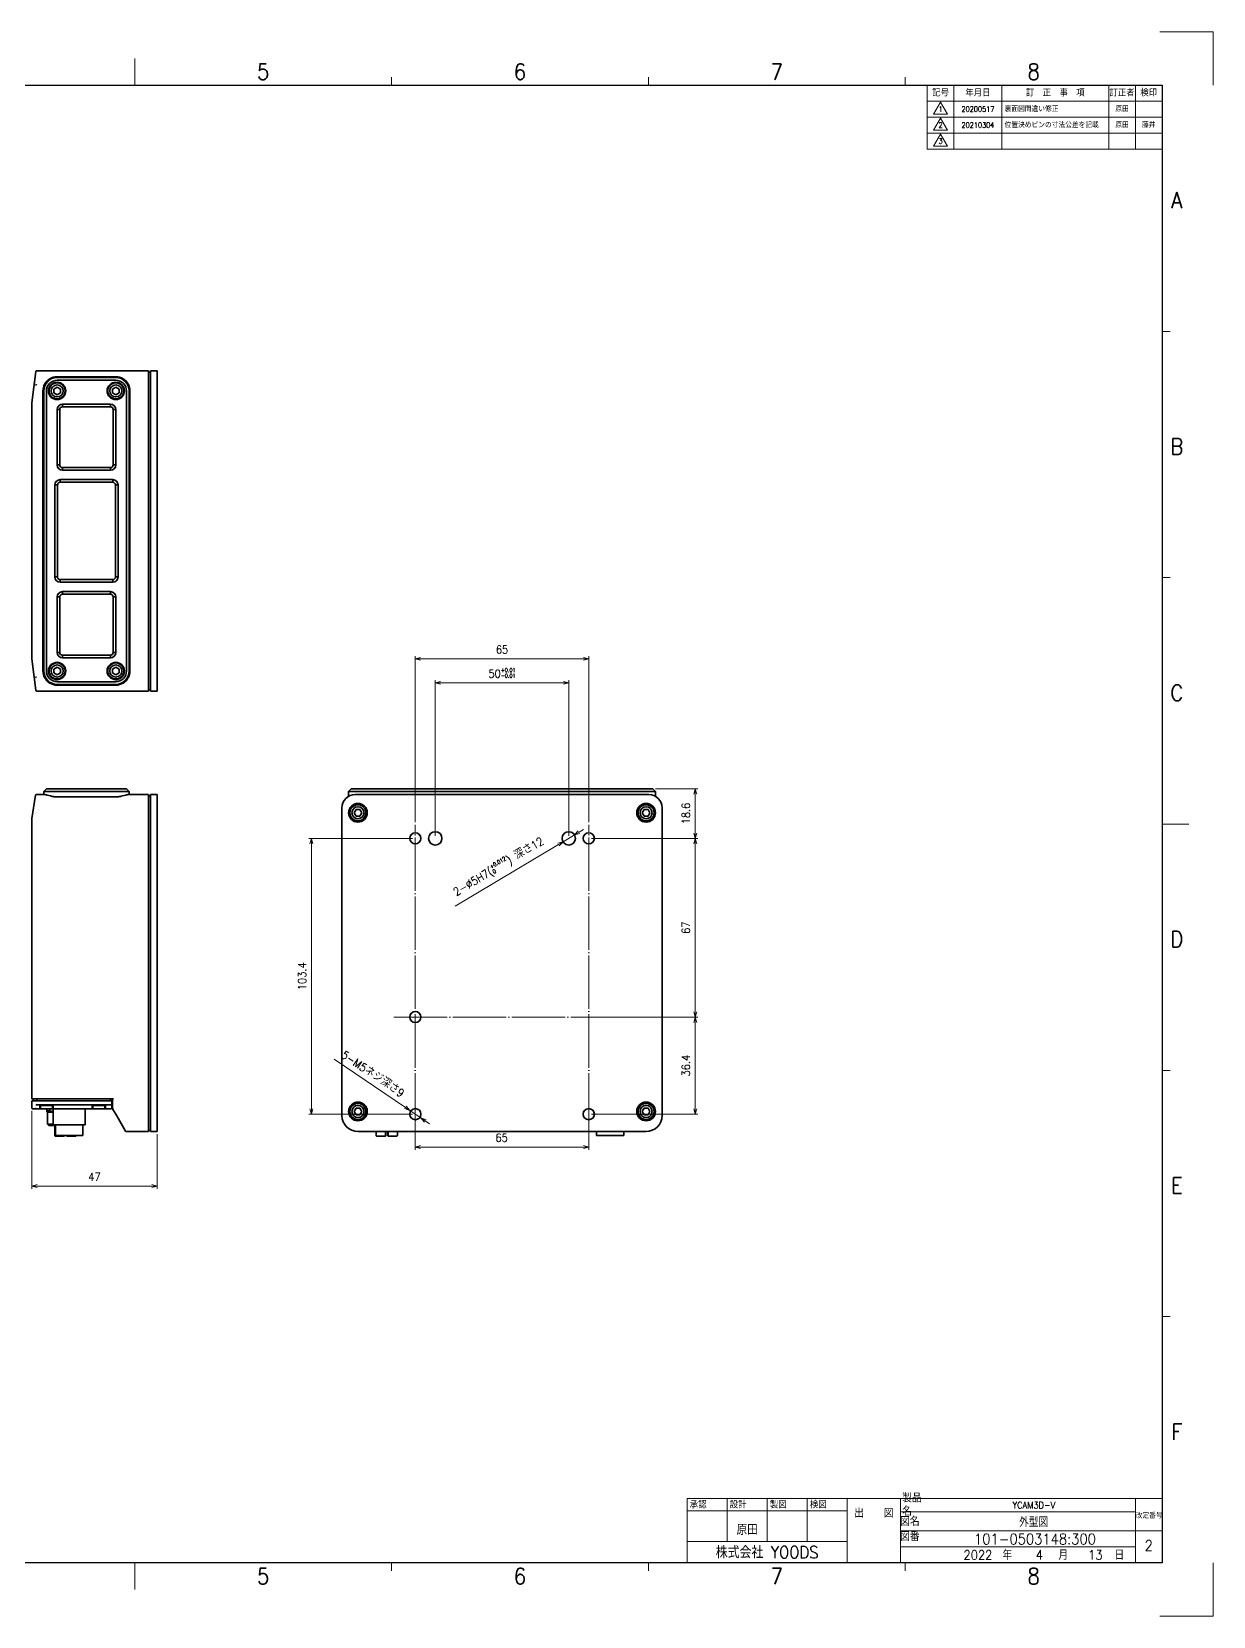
# Model space of a CAD drawing. Extents: x -1322 to 4351, y -2014 to 1793.
# Drawn here: x 833 to 1276, y -824 to -230 of the extents above; entities that cross this region are included whole.
import ezdxf
from ezdxf.enums import TextEntityAlignment as Align

# ---------------------------------------------------------------- set-up
doc = ezdxf.new("R2010")
doc.units = 0
doc.header["$MEASUREMENT"] = 0
doc.linetypes.add('BORDER', pattern=[22, 20, -1, 0, -1])
doc.linetypes.add('CENTER', pattern=[50.8, 31.75, -6.35, 6.35, -6.35])
doc.layers.get('0').update_dxf_attribs({"linetype": 'CONTINUOUS'})
doc.layers.get('Defpoints').update_dxf_attribs({"linetype": 'CONTINUOUS'})
for name, color, linetype, lineweight in [('01 Basic thick', 7, 'CONTINUOUS', 35), ('05 Center', 3, 'CENTER', 15), ('07 Dimension', 4, 'CONTINUOUS', 15), ('AM_BOR', 7, 'CONTINUOUS', 15)]:
    doc.layers.add(name, color=color, linetype=linetype, lineweight=lineweight)
doc.layers.add('トンボ', color=3, linetype='CONTINUOUS', lineweight=15, plot=False)
doc.styles.add('TOKURA STANDARD', font='simplex.shx', dxfattribs={"width": 0.9, "bigfont": 'extfont.shx'})
doc.dimstyles.new('TOKURA_JIS', dxfattribs={"dimtxt": 3, "dimasz": 2, "dimexe": 1, "dimexo": 1, "dimgap": 2, "dimtad": 1, "dimdsep": 46, "dimtxsty": 'TOKURA STANDARD', "dimblk": 'OPEN30', "dimblk1": 'OPEN30', "dimblk2": 'OPEN30', "dimcen": 0, "dimclrd": 3, "dimclre": 3, "dimclrt": 3, "dimazin": 2, "dimtp": 0.1, "dimtm": 0.1, "dimtfac": 0.71, "dimtmove": 0, "dimatfit": 3, "dimldrblk": 'OPEN30', "dimfxl": 1, "dimlwd": 15, "dimlwe": 15, "dimarcsym": 0})

# ---------------------------------------------------------------- blocks, each defined once
blk = doc.blocks.new('TOKURA_JIS_A3_2008')
at = {"layer": 'AM_BOR'}
for p, q in [((217.9, 287), (217.9, 292)), ((266.02, 287), (266.02, 288.5)), ((314.15, 287), (314.15, 288.5)), ((362.27, 287), (362.27, 288.5)), ((410.4, 240.83), (411.9, 240.83)), ((410.4, 194.67), (411.9, 194.67)), ((410.4, 148.5), (415.4, 148.5)), ((410.4, 148.5), (415.4, 148.5)), ((410.4, 102.33), (411.9, 102.33)), ((410.4, 56.17), (411.9, 56.17)), ((217.9, 10), (217.9, 5)), ((266.02, 10), (266.02, 8.5)), ((314.15, 10), (314.15, 8.5)), ((362.27, 10), (362.27, 8.5))]:
    blk.add_line(p, q, dxfattribs=at)
at = {"layer": 'AM_BOR', "lineweight": 30}
for p, q in [((25.4, 287), (410.4, 287)), ((410.4, 287), (410.4, 10)), ((410.4, 10), (25.4, 10))]:
    blk.add_line(p, q, dxfattribs=at)
at = {"layer": 'トンボ'}
for p, q in [((410, 297), (420, 297)), ((420, 297), (420, 287)), ((420, 10), (420, 0)), ((420, 0), (410, 0))]:
    blk.add_line(p, q, dxfattribs=at)
at = {"layer": 'AM_BOR', "style": 'TOKURA STANDARD', "width": 0.9}
for s, p in [('5', (241.96, 288)), ('6', (290.09, 288)), ('7', (338.21, 288)), ('8', (386.34, 288)), ('A', (413.17, 263.92)), ('B', (413.17, 217.75)), ('C', (413.17, 171.58)), ('D', (413.17, 125.42)), ('E', (413.17, 79.25)), ('F', (413.17, 33.08)), ('5', (241.96, 6.02)), ('6', (290.09, 6.02)), ('7', (338.21, 6.02)), ('8', (386.34, 6.02))]:
    blk.add_text(s, height=3, dxfattribs=at).set_placement(p, align=Align.CENTER)
blk = doc.blocks.new('tokura08-revi0')
at = {"layer": 'AM_BOR'}
for p, q in [((-88, 6), (0, 6)), ((-88, 6), (-88, 0)), ((-78, 0), (-78, 6)), ((-60, 0), (-60, 6)), ((-20, 6), (-20, 0)), ((-10, 0), (-10, 6)), ((0, 6), (0, 0)), ((0, 0), (-88, 0)), ((-88, 0), (0, 0))]:
    blk.add_line(p, q, dxfattribs=at)
at = {"layer": 'AM_BOR', "char_height": 2.5, "attachment_point": 5, "style": 'TOKURA STANDARD'}
for s, insert, width in [('記号', (-83, 3), 10), ('年月日', (-69, 3), 15), ('訂\u3000正\u3000事\u3000項', (-40, 3), 40), ('訂正者', (-15, 3), 10), ('検印', (-5, 3), 10)]:
    blk.add_mtext(s, dxfattribs=dict(at, insert=insert, width=width))
blk = doc.blocks.new('tokura08-revi1')
at = {"layer": 'AM_BOR'}
for p, q in [((-88, 6), (-88, 0)), ((-78, 6), (-78, 0)), ((-60, 6), (-60, 0)), ((-20, 6), (-20, 0)), ((-10, 6), (-10, 0)), ((0, 0), (0, 6)), ((-88, 0), (0, 0)), ((-85.63, 1.1), (-83.03, 5.6)), ((-85.63, 1.1), (-80.43, 1.1)), ((-80.43, 1.1), (-83.03, 5.6))]:
    blk.add_line(p, q, dxfattribs=at)
at = {"layer": 'AM_BOR', "style": 'TOKURA STANDARD', "width": 0.9}
for tag, p in [('GEN-REV-NR{4}', (-83, 3)), ('GEN-REV-DAT{8}', (-69, 3)), ('GEN-REV-NAME{4}', (-15, 3)), ('GEN-REV-BLK{4}', (-5, 3))]:
    blk.add_attdef(tag, text='', height=2, dxfattribs=at).set_placement(p, align=Align.MIDDLE_CENTER)
blk.add_attdef('GEN-REV-TEXT1{19}', text='', height=2, dxfattribs=at).set_placement((-59, 3), align=Align.MIDDLE_LEFT)
blk = doc.blocks.new('*U386')
at = {"layer": 'AM_BOR'}
for p, q in [((-118, 24.14), (-178, 24.14)), ((-178, 24.14), (-178, 0)), ((-163, 24.14), (-163, 8)), ((-148, 24.14), (-148, 8)), ((-133, 24.14), (-133, 8)), ((-118, 24.14), (-118, 0)), ((-118, 24.14), (-98, 24.14)), ((-98, 24.14), (0, 24.14)), ((-98, 24.14), (-98, 0)), ((-10, 24.14), (-10, 0)), ((0, 0), (0, 24.14)), ((-118, 19.49), (-178, 19.49)), ((-10, 19.21), (-98, 19.21)), ((0, 12.07), (-98, 12.07)), ((-178, 8), (-118, 8)), ((-98, 6), (-10, 6)), ((-178, 0), (0, 0))]:
    blk.add_line(p, q, dxfattribs=at)
at = {"layer": 'AM_BOR', "style": 'TOKURA STANDARD'}
for s, insert, char_height, width, attachment_point in [('承認', (-177, 23.01), 2.5, 14, 1), ('設計', (-162, 23.01), 2.5, 14, 1), ('製図', (-147, 23.01), 2.5, 14, 1), ('検図', (-132, 23.01), 2.5, 14, 1), ('出    図', (-108, 18.5), 3, 18.75, 5), ('製品名', (-97.38, 21.72), 3, 9.482, 4), ('改定番号', (-4.84, 17.7), 2, 10.0022, 5), ('図名', (-94.5, 15.4), 3, 7, 5), ('株式会社 YOODS', (-148, 4), 4.5, 60, 5), ('図番', (-94.53, 9.76), 3, 7, 5), ('{\\C7;年}', (-58, 2.92), 3.5, 6, 5), ('{\\C7;月}', (-37, 2.92), 3.5, 6, 5), ('{\\C7;日}', (-16, 2.92), 3.5, 6, 5)]:
    blk.add_mtext(s, dxfattribs=dict(at, insert=insert, char_height=char_height, width=width, attachment_point=attachment_point))
at = {"layer": 'AM_BOR', "style": 'TOKURA STANDARD', "width": 0.9}
for tag, height, p in [('SEIHINMEI{20.1}', 2.5, (-48.01, 21.67)), ('SYOUNIN{3.5}', 4, (-170.5, 12.5)), ('SEKKEI{3.5}', 4, (-155.5, 12.5)), ('SEIZU{3.5}', 4, (-140.5, 12.5)), ('KENZU{3.5}', 4, (-125.5, 12.5)), ('ZUMEI{20.1}', 3.5, (-48.12, 15.25)), ('ZUBAN{11.6}', 4, (-47.62, 8.97)), ('REV{2}', 4, (-5, 6.5)), ('NEN{4.57}', 3.5, (-69, 3)), ('TUKI{2.28}', 3.5, (-46, 3)), ('NITI{2.28}', 3.5, (-25, 3))]:
    blk.add_attdef(tag, text='', height=height, dxfattribs=at).set_placement(p, align=Align.MIDDLE_CENTER)
blk = doc.blocks.new('_Open30')
at = {"color": 0, "linetype": 'ByBlock', "lineweight": -2}
for p, q in [((-1, 0.27), (0, 0)), ((0, 0), (-1, -0.27)), ((0, 0), (-1, 0))]:
    blk.add_line(p, q, dxfattribs=at)
blk = doc.blocks.new('*D670')
at = {"layer": '07 Dimension', "linetype": 'Continuous', "lineweight": 15, "transparency": 16777216}
for p, q in [((977.18, -637.12), (977.18, -649.47)), ((1042.17, -637.12), (1042.17, -649.47)), ((979.18, -648.47), (1040.17, -648.47))]:
    blk.add_line(p, q, dxfattribs=at)
at = {"layer": 'Defpoints', "color": 0, "linetype": 'Continuous', "transparency": 16777216}
for p in [(977.18, -636.12), (1042.17, -636.12), (1042.17, -648.47)]:
    blk.add_point(p, dxfattribs=at)
at = {"layer": '07 Dimension', "linetype": 'Continuous', "lineweight": 15, "transparency": 16777216, "xscale": 2, "yscale": 2, "zscale": 2, "rotation": 180}
blk.add_blockref('_Open30', (977.18, -648.47), dxfattribs=at)
at = {"layer": '07 Dimension', "linetype": 'Continuous', "lineweight": 15, "transparency": 16777216, "xscale": 2, "yscale": 2, "zscale": 2}
blk.add_blockref('_Open30', (1042.17, -648.47), dxfattribs=at)
at = {"layer": '07 Dimension', "linetype": 'Continuous', "transparency": 16777216, "insert": (1009.53, -644.97), "char_height": 3, "attachment_point": 5, "style": 'TOKURA STANDARD'}
blk.add_mtext('65', dxfattribs=at)
blk = doc.blocks.new('*D671')
at = {"layer": '07 Dimension', "linetype": 'Continuous', "lineweight": 15, "transparency": 16777216}
for p, q in [((1043.17, -532.74), (1083.08, -532.74)), ((1082.08, -597.73), (1082.08, -534.74)), ((1043.18, -599.73), (1083.08, -599.73))]:
    blk.add_line(p, q, dxfattribs=at)
at = {"layer": 'Defpoints', "color": 0, "linetype": 'Continuous', "transparency": 16777216}
for p in [(1042.17, -532.74), (1082.08, -532.74), (1042.18, -599.73)]:
    blk.add_point(p, dxfattribs=at)
at = {"layer": '07 Dimension', "linetype": 'Continuous', "lineweight": 15, "transparency": 16777216, "xscale": 2, "yscale": 2, "zscale": 2}
for p, rotation in [((1082.08, -532.74), 90), ((1082.08, -599.73), 270)]:
    blk.add_blockref('_Open30', p, dxfattribs=dict(at, rotation=rotation))
at = {"layer": '07 Dimension', "linetype": 'Continuous', "transparency": 16777216, "insert": (1078.58, -566.23), "char_height": 3, "attachment_point": 5, "rotation": 90, "style": 'TOKURA STANDARD'}
blk.add_mtext('67', dxfattribs=at)
blk = doc.blocks.new('*D672')
at = {"layer": '07 Dimension', "linetype": 'Continuous', "lineweight": 15, "transparency": 16777216}
for p, q in [((1082.08, -601.73), (1082.08, -634.13)), ((1043.2, -636.13), (1083.08, -636.13))]:
    blk.add_line(p, q, dxfattribs=at)
at = {"layer": 'Defpoints', "color": 0, "linetype": 'Continuous', "transparency": 16777216}
for p in [(1082.08, -599.73), (1042.2, -636.13), (1082.08, -636.13)]:
    blk.add_point(p, dxfattribs=at)
at = {"layer": '07 Dimension', "linetype": 'Continuous', "lineweight": 15, "transparency": 16777216, "xscale": 2, "yscale": 2, "zscale": 2}
for p, rotation in [((1082.08, -599.73), 90), ((1082.08, -636.13), 270)]:
    blk.add_blockref('_Open30', p, dxfattribs=dict(at, rotation=rotation))
at = {"layer": '07 Dimension', "linetype": 'Continuous', "transparency": 16777216, "insert": (1078.58, -617.93), "char_height": 3, "attachment_point": 5, "rotation": 90, "style": 'TOKURA STANDARD'}
blk.add_mtext('36.4', dxfattribs=at)
blk = doc.blocks.new('*D673')
at = {"layer": '07 Dimension', "linetype": 'Continuous', "lineweight": 15, "transparency": 16777216}
for p, q in [((1067.17, -514.14), (1083.08, -514.14)), ((1082.08, -516.14), (1082.08, -530.74))]:
    blk.add_line(p, q, dxfattribs=at)
at = {"layer": 'Defpoints', "color": 0, "linetype": 'Continuous', "transparency": 16777216}
for p in [(1066.17, -514.14), (1082.08, -532.74), (1082.08, -532.74)]:
    blk.add_point(p, dxfattribs=at)
at = {"layer": '07 Dimension', "linetype": 'Continuous', "lineweight": 15, "transparency": 16777216, "xscale": 2, "yscale": 2, "zscale": 2}
for p, rotation in [((1082.08, -514.14), 90), ((1082.08, -532.74), 270)]:
    blk.add_blockref('_Open30', p, dxfattribs=dict(at, rotation=rotation))
at = {"layer": '07 Dimension', "linetype": 'Continuous', "transparency": 16777216, "insert": (1078.58, -523.44), "char_height": 3, "attachment_point": 5, "rotation": 90, "style": 'TOKURA STANDARD'}
blk.add_mtext('18.6', dxfattribs=at)
blk = doc.blocks.new('*D674')
at = {"layer": '07 Dimension', "linetype": 'Continuous', "lineweight": 15, "transparency": 16777216}
for p, q in [((976.18, -532.74), (937.24, -532.74)), ((938.24, -634.12), (938.24, -534.74)), ((976.18, -636.12), (937.24, -636.12))]:
    blk.add_line(p, q, dxfattribs=at)
at = {"layer": 'Defpoints', "color": 0, "linetype": 'Continuous', "transparency": 16777216}
for p in [(938.24, -532.74), (977.18, -532.74), (977.18, -636.12)]:
    blk.add_point(p, dxfattribs=at)
at = {"layer": '07 Dimension', "linetype": 'Continuous', "lineweight": 15, "transparency": 16777216, "xscale": 2, "yscale": 2, "zscale": 2}
for p, rotation in [((938.24, -532.74), 90), ((938.24, -636.12), 270)]:
    blk.add_blockref('_Open30', p, dxfattribs=dict(at, rotation=rotation))
at = {"layer": '07 Dimension', "linetype": 'Continuous', "transparency": 16777216, "insert": (934.74, -584.43), "char_height": 3, "attachment_point": 5, "rotation": 90, "style": 'TOKURA STANDARD'}
blk.add_mtext('103.4', dxfattribs=at)
blk = doc.blocks.new('*D675')
at = {"layer": '07 Dimension', "linetype": 'Continuous', "lineweight": 15, "transparency": 16777216}
for p, q in [((977.18, -526.66), (977.18, -464.46)), ((979.18, -465.46), (1040.18, -465.46)), ((1042.18, -526.66), (1042.18, -464.46))]:
    blk.add_line(p, q, dxfattribs=at)
at = {"layer": 'Defpoints', "color": 0, "linetype": 'Continuous', "transparency": 16777216}
for p in [(1042.18, -465.46), (977.18, -527.66), (1042.18, -527.66)]:
    blk.add_point(p, dxfattribs=at)
at = {"layer": '07 Dimension', "linetype": 'Continuous', "lineweight": 15, "transparency": 16777216, "xscale": 2, "yscale": 2, "zscale": 2, "rotation": 180}
blk.add_blockref('_Open30', (977.18, -465.46), dxfattribs=at)
at = {"layer": '07 Dimension', "linetype": 'Continuous', "lineweight": 15, "transparency": 16777216, "xscale": 2, "yscale": 2, "zscale": 2}
blk.add_blockref('_Open30', (1042.18, -465.46), dxfattribs=at)
at = {"layer": '07 Dimension', "linetype": 'Continuous', "transparency": 16777216, "insert": (1009.68, -461.96), "char_height": 3, "attachment_point": 5, "style": 'TOKURA STANDARD'}
blk.add_mtext('65', dxfattribs=at)
blk = doc.blocks.new('*D676')
at = {"layer": '07 Dimension', "linetype": 'Continuous', "lineweight": 15, "transparency": 16777216}
for p, q in [((984.68, -531.74), (984.68, -473.46)), ((1034.68, -531.74), (1034.68, -473.46))]:
    blk.add_line(p, q, dxfattribs=at)
at = {"layer": '07 Dimension', "color": 0, "linetype": 'Continuous', "lineweight": 15, "transparency": 16777216}
blk.add_line((986.68, -474.46), (1032.68, -474.46), dxfattribs=at)
at = {"layer": 'Defpoints', "color": 0, "linetype": 'Continuous', "transparency": 16777216}
for p in [(1034.68, -474.46), (984.68, -532.74), (1034.68, -532.74)]:
    blk.add_point(p, dxfattribs=at)
at = {"layer": '07 Dimension', "color": 0, "linetype": 'Continuous', "lineweight": 15, "transparency": 16777216, "xscale": 2, "yscale": 2, "zscale": 2, "rotation": 180}
blk.add_blockref('_Open30', (984.68, -474.46), dxfattribs=at)
at = {"layer": '07 Dimension', "color": 0, "linetype": 'Continuous', "lineweight": 15, "transparency": 16777216, "xscale": 2, "yscale": 2, "zscale": 2}
blk.add_blockref('_Open30', (1034.68, -474.46), dxfattribs=at)
at = {"layer": '07 Dimension', "linetype": 'Continuous', "transparency": 16777216, "insert": (1009.68, -470.71), "char_height": 3, "attachment_point": 5, "style": 'TOKURA STANDARD'}
blk.add_mtext('50\\H0.5X;\\S+0.01^ -0.01', dxfattribs=at)
blk = doc.blocks.new('*D705')
at = {"layer": '07 Dimension', "linetype": 'Continuous', "lineweight": 15, "transparency": 16777216}
for p, q in [((1036.83, -531.45), (1032.54, -534.02)), ((1038.54, -530.43), (1040.26, -529.4)), ((992.13, -558.19), (1030.82, -535.05))]:
    blk.add_line(p, q, dxfattribs=at)
at = {"layer": 'Defpoints', "color": 0, "linetype": 'Continuous', "transparency": 16777216}
for p in [(1032.54, -534.02), (1036.83, -531.45)]:
    blk.add_point(p, dxfattribs=at)
at = {"layer": '07 Dimension', "linetype": 'Continuous', "lineweight": 15, "transparency": 16777216, "xscale": 2, "yscale": 2, "zscale": 2}
for p, rotation in [((1032.54, -534.02), 30.88335828986458), ((1036.83, -531.45), 210.8833582898646)]:
    blk.add_blockref('_Open30', p, dxfattribs=dict(at, rotation=rotation))
at = {"layer": '07 Dimension', "linetype": 'Continuous', "transparency": 16777216, "insert": (1008.41, -543.45), "char_height": 3, "attachment_point": 5, "rotation": 30.88336, "style": 'TOKURA STANDARD'}
blk.add_mtext('2-∅5H7(\\H0.5X;\\S+0.012^ 0;\\H2.0X;) 深さ12', dxfattribs=at)
blk = doc.blocks.new('*D706')
at = {"layer": '07 Dimension', "linetype": 'Continuous', "lineweight": 15, "transparency": 16777216}
for p, q in [((946.82, -615.49), (973.46, -633.59)), ((979.25, -637.52), (975.12, -634.71)), ((980.91, -638.65), (982.56, -639.77))]:
    blk.add_line(p, q, dxfattribs=at)
at = {"layer": 'Defpoints', "color": 0, "linetype": 'Continuous', "transparency": 16777216}
for p in [(975.12, -634.71), (979.25, -637.52)]:
    blk.add_point(p, dxfattribs=at)
at = {"layer": '07 Dimension', "linetype": 'Continuous', "lineweight": 15, "transparency": 16777216, "xscale": 2, "yscale": 2, "zscale": 2}
for p, rotation in [((975.12, -634.71), 325.8058449434268), ((979.25, -637.52), 145.8058449434268)]:
    blk.add_blockref('_Open30', p, dxfattribs=dict(at, rotation=rotation))
at = {"layer": '07 Dimension', "linetype": 'Continuous', "transparency": 16777216, "insert": (961.28, -621.08), "char_height": 3, "attachment_point": 5, "rotation": 325.80584, "style": 'TOKURA STANDARD'}
blk.add_mtext('5-M5ネジ深さ9', dxfattribs=at)
blk = doc.blocks.new('*D709')
at = {"layer": '07 Dimension', "linetype": 'Continuous', "lineweight": 15, "transparency": 16777216}
for p, q in [((833.45, -634.82), (833.45, -664.08)), ((880.44, -643.62), (880.44, -664.08)), ((835.45, -663.08), (878.44, -663.08))]:
    blk.add_line(p, q, dxfattribs=at)
at = {"layer": 'Defpoints', "color": 0, "linetype": 'Continuous', "transparency": 16777216}
for p in [(833.45, -633.82), (880.44, -642.62), (880.44, -663.08)]:
    blk.add_point(p, dxfattribs=at)
at = {"layer": '07 Dimension', "linetype": 'Continuous', "lineweight": 15, "transparency": 16777216, "xscale": 2, "yscale": 2, "zscale": 2, "rotation": 180}
blk.add_blockref('_Open30', (833.45, -663.08), dxfattribs=at)
at = {"layer": '07 Dimension', "linetype": 'Continuous', "lineweight": 15, "transparency": 16777216, "xscale": 2, "yscale": 2, "zscale": 2}
blk.add_blockref('_Open30', (880.44, -663.08), dxfattribs=at)
at = {"layer": '07 Dimension', "linetype": 'Continuous', "transparency": 16777216, "insert": (856.95, -659.58), "char_height": 3, "attachment_point": 5, "style": 'TOKURA STANDARD'}
blk.add_mtext('47', dxfattribs=at)

msp = doc.modelspace()

# ---------------------------------------------------------------- linework, layer by layer
at = {"layer": '01 Basic thick'}
for p, q in [((833.451, -369.522), (834.918, -357.788)), ((835.183, -357.526), (835.216, -357.524)), ((877.243, -357.524), (835.216, -357.524)), ((842.95, -359.724), (864.945, -359.724)), ((842.95, -360.024), (864.945, -360.024)), ((842.95, -361.023), (864.945, -361.023)), ((877.243, -362.523), (877.243, -357.524)), ((877.943, -357.924), (877.243, -357.924)), ((877.943, -362.523), (877.943, -357.524)), ((877.943, -357.524), (880.442, -357.524)), ((880.442, -362.523), (880.442, -357.524)), ((834.907, -362.875), (834.909, -362.862)), ((837.651, -470.003), (837.651, -365.024)), ((837.951, -470.003), (837.951, -365.023)), ((838.95, -470.003), (838.95, -365.023)), ((841.7, -364.301), (842.95, -363.58)), ((841.7, -365.744), (841.7, -364.301)), ((842.95, -366.466), (841.7, -365.744)), ((842.95, -363.58), (844.199, -364.301)), ((844.199, -365.744), (842.95, -366.466)), ((844.199, -364.301), (844.199, -365.744)), ((863.696, -364.301), (864.945, -363.58)), ((863.696, -365.744), (863.696, -364.301)), ((864.945, -366.466), (863.696, -365.744)), ((864.945, -363.58), (866.195, -364.301)), ((866.195, -365.744), (864.945, -366.466)), ((866.195, -364.301), (866.195, -365.744)), ((868.945, -365.023), (868.945, -470.003)), ((869.944, -365.023), (869.944, -470.003)), ((870.244, -365.02), (870.244, -470.003)), ((877.243, -362.523), (877.243, -472.502)), ((877.943, -472.502), (877.943, -362.523)), ((880.442, -472.502), (880.442, -362.523)), ((833.451, -369.522), (833.451, -374.521)), ((843.949, -371.971), (842.95, -371.971)), ((842.95, -371.971), (842.95, -392.767)), ((843.949, -371.971), (843.949, -392.767)), ((844.949, -369.972), (844.949, -370.972)), ((862.946, -369.972), (844.949, -369.972)), ((844.949, -370.972), (862.946, -370.972)), ((862.946, -369.972), (862.946, -370.972)), ((864.945, -371.971), (863.946, -371.971)), ((863.946, -371.971), (863.946, -392.767)), ((864.945, -392.767), (864.945, -371.971)), ((833.451, -374.521), (833.451, -460.504)), ((843.949, -392.767), (842.95, -392.767)), ((844.949, -394.767), (844.949, -393.767)), ((844.949, -393.767), (862.946, -393.767)), ((844.949, -394.767), (862.946, -394.767)), ((862.946, -394.767), (862.946, -393.767)), ((863.946, -392.767), (864.945, -392.767)), ((842.1, -400.266), (843.1, -400.266)), ((842.1, -400.266), (842.1, -434.759)), ((843.1, -400.266), (843.1, -434.759)), ((844.099, -398.266), (844.099, -399.266)), ((863.796, -398.266), (844.099, -398.266)), ((844.099, -399.266), (863.796, -399.266)), ((863.796, -398.266), (863.796, -399.266)), ((865.795, -400.266), (864.795, -400.266)), ((864.795, -434.759), (864.795, -400.266)), ((865.795, -434.759), (865.795, -400.266)), ((842.1, -434.759), (843.1, -434.759)), ((863.796, -435.759), (844.099, -435.759)), ((844.099, -436.759), (844.099, -435.759)), ((844.099, -436.759), (863.796, -436.759)), ((863.796, -436.759), (863.796, -435.759)), ((865.795, -434.759), (864.795, -434.759)), ((843.949, -442.258), (842.95, -442.258)), ((842.95, -442.258), (842.95, -463.054)), ((843.949, -463.054), (843.949, -442.258)), ((844.949, -440.258), (844.949, -441.258)), ((862.946, -440.258), (844.949, -440.258)), ((844.949, -441.258), (862.946, -441.258)), ((862.946, -440.258), (862.946, -441.258)), ((863.946, -442.258), (864.945, -442.258)), ((863.946, -463.054), (863.946, -442.258)), ((864.945, -463.054), (864.945, -442.258)), ((833.451, -465.503), (833.451, -460.504)), ((843.949, -463.054), (842.95, -463.054)), ((864.945, -463.054), (863.946, -463.054)), ((834.918, -477.237), (833.451, -465.503)), ((842.95, -468.559), (841.7, -469.281)), ((844.199, -469.281), (842.95, -468.559)), ((844.949, -465.053), (844.949, -464.054)), ((844.949, -464.054), (862.946, -464.054)), ((844.949, -465.053), (862.946, -465.053)), ((862.946, -465.053), (862.946, -464.054)), ((864.945, -468.559), (863.696, -469.281)), ((866.195, -469.281), (864.945, -468.559)), ((834.907, -472.15), (834.909, -472.163)), ((841.7, -469.281), (841.7, -470.724)), ((841.7, -470.724), (842.95, -471.446)), ((842.95, -471.446), (844.199, -470.724)), ((842.95, -474.002), (864.945, -474.002)), ((842.95, -475.002), (864.945, -475.002)), ((844.199, -470.724), (844.199, -469.281)), ((863.696, -469.281), (863.696, -470.724)), ((863.696, -470.724), (864.945, -471.446)), ((864.945, -471.446), (866.195, -470.724)), ((866.195, -470.724), (866.195, -469.281)), ((877.243, -477.501), (877.243, -472.502)), ((877.943, -477.501), (877.943, -472.502)), ((880.442, -477.501), (880.442, -472.502)), ((834.918, -477.233), (834.918, -477.238)), ((834.919, -477.24), (834.949, -477.337)), ((835.183, -477.499), (835.216, -477.501)), ((877.243, -477.501), (835.216, -477.501)), ((842.95, -475.301), (864.945, -475.301)), ((877.943, -477.101), (877.243, -477.101)), ((880.442, -477.501), (877.943, -477.501)), ((833.451, -525.339), (834.907, -516.605)), ((835.197, -516.341), (835.206, -516.341)), ((838.277, -516.341), (835.205, -516.341)), ((837.951, -515.141), (838.95, -514.141)), ((837.951, -516.341), (837.951, -515.141)), ((837.951, -515.141), (842.95, -515.141)), ((838.277, -516.341), (838.325, -516.342)), ((838.325, -516.342), (838.373, -516.344)), ((838.373, -516.344), (838.423, -516.348)), ((838.423, -516.348), (838.475, -516.353)), ((838.475, -516.353), (838.528, -516.359)), ((838.528, -516.359), (838.583, -516.366)), ((838.583, -516.366), (838.696, -516.385)), ((838.696, -516.385), (838.815, -516.408)), ((838.815, -516.408), (838.939, -516.435)), ((838.939, -516.435), (839.203, -516.499)), ((838.95, -514.141), (842.924, -514.141)), ((839.203, -516.499), (840.441, -516.835)), ((842.924, -514.141), (842.95, -514.141)), ((842.95, -514.141), (864.945, -514.141)), ((842.95, -515.141), (864.945, -515.141)), ((864.945, -514.141), (868.945, -514.141)), ((864.945, -515.141), (869.944, -515.141)), ((867.455, -516.835), (868.692, -516.499)), ((868.692, -516.499), (868.956, -516.435)), ((868.945, -514.141), (869.944, -515.141)), ((868.956, -516.435), (869.08, -516.408)), ((869.08, -516.408), (869.199, -516.385)), ((869.199, -516.385), (869.312, -516.366)), ((869.312, -516.366), (869.367, -516.359)), ((869.367, -516.359), (869.42, -516.353)), ((869.42, -516.353), (869.472, -516.348)), ((869.472, -516.348), (869.522, -516.344)), ((869.522, -516.344), (869.571, -516.342)), ((869.571, -516.342), (869.618, -516.341)), ((877.243, -516.341), (869.618, -516.341)), ((869.944, -516.34), (869.944, -515.141)), ((877.243, -521.34), (877.243, -516.341)), ((877.243, -516.741), (877.943, -516.741)), ((877.943, -521.34), (877.943, -516.341)), ((877.943, -516.341), (880.442, -516.341)), ((880.442, -642.617), (880.442, -516.341)), ((953.188, -514.141), (952.188, -515.141)), ((957.187, -515.141), (952.188, -515.141)), ((952.188, -517.009), (952.188, -515.141)), ((957.187, -514.141), (953.188, -514.141)), ((1064.666, -516.341), (954.687, -516.341)), ((957.187, -514.141), (1062.167, -514.141)), ((957.187, -515.141), (1062.167, -515.141)), ((1062.192, -514.141), (1062.167, -514.141)), ((1067.166, -515.141), (1062.167, -515.141)), ((1066.166, -514.141), (1062.192, -514.141)), ((1067.166, -515.141), (1066.166, -514.141)), ((1067.166, -517.011), (1067.166, -515.141)), ((840.441, -516.835), (840.906, -516.949)), ((840.906, -516.949), (841.148, -517.002)), ((841.148, -517.002), (841.394, -517.05)), ((841.394, -517.05), (841.645, -517.093)), ((841.645, -517.093), (841.901, -517.129)), ((841.901, -517.129), (842.16, -517.159)), ((842.16, -517.159), (842.422, -517.18)), ((842.422, -517.18), (842.685, -517.194)), ((842.685, -517.194), (842.95, -517.198)), ((842.95, -517.198), (864.945, -517.198)), ((864.945, -517.198), (865.21, -517.194)), ((865.21, -517.194), (865.473, -517.18)), ((865.473, -517.18), (865.735, -517.159)), ((865.735, -517.159), (865.994, -517.129)), ((865.994, -517.129), (866.25, -517.093)), ((866.25, -517.093), (866.501, -517.05)), ((866.501, -517.05), (866.748, -517.002)), ((866.748, -517.002), (866.989, -516.949)), ((866.989, -516.949), (867.455, -516.835)), ((877.243, -636.618), (877.243, -521.34)), ((877.943, -636.618), (877.943, -521.34)), ((949.688, -521.34), (949.688, -636.618)), ((954.244, -523.14), (954.966, -521.89)), ((954.966, -521.89), (956.409, -521.89)), ((956.409, -521.89), (957.13, -523.14)), ((1062.945, -521.89), (1062.223, -523.14)), ((1064.388, -521.89), (1062.945, -521.89)), ((1065.11, -523.14), (1064.388, -521.89)), ((1069.665, -636.618), (1069.665, -521.34)), ((833.451, -530.338), (833.451, -525.339)), ((954.966, -524.389), (954.244, -523.14)), ((956.409, -524.389), (954.966, -524.389)), ((957.13, -523.14), (956.409, -524.389)), ((1062.223, -523.14), (1062.945, -524.389)), ((1062.945, -524.389), (1064.388, -524.389)), ((1064.388, -524.389), (1065.11, -523.14)), ((833.451, -630.419), (833.451, -530.338)), ((834.918, -630.419), (833.451, -630.419)), ((833.451, -631.119), (834.918, -631.119)), ((833.451, -633.818), (833.451, -631.119)), ((833.751, -634.118), (835.066, -634.118)), ((833.951, -631.119), (833.951, -630.418)), ((835.216, -630.419), (834.918, -630.419)), ((834.918, -631.119), (835.216, -631.119)), ((835.216, -632.618), (834.918, -632.494)), ((835.066, -634.118), (836.501, -634.118)), ((864.046, -630.419), (835.216, -630.419)), ((863.146, -631.119), (835.216, -631.119)), ((835.216, -632.618), (835.227, -632.619)), ((863.146, -632.619), (835.227, -632.619)), ((835.351, -631.119), (835.351, -630.415)), ((836.501, -632.819), (841.5, -632.819)), ((836.501, -632.819), (836.501, -634.118)), ((836.501, -634.118), (836.751, -634.118)), ((836.751, -634.118), (836.751, -632.819)), ((841.25, -634.118), (836.751, -634.118)), ((839.065, -634.115), (839.065, -634.905)), ((840.233, -634.905), (839.065, -634.905)), ((839.065, -634.905), (839.065, -635.194)), ((839.315, -635.338), (839.065, -635.194)), ((839.315, -635.338), (841.445, -635.338)), ((839.315, -639.837), (839.315, -635.338)), ((840.233, -634.118), (840.233, -634.905)), ((841.45, -635.125), (840.233, -634.905)), ((841.245, -634.118), (841.5, -634.118)), ((841.25, -632.819), (841.25, -634.118)), ((841.45, -640.117), (841.45, -634.118)), ((841.5, -632.819), (841.5, -634.118)), ((841.5, -634.118), (856.119, -634.118)), ((853.448, -634.118), (853.448, -640.117)), ((861.118, -632.819), (856.119, -632.819)), ((856.119, -632.819), (856.119, -634.118)), ((856.119, -634.118), (856.347, -634.118)), ((856.347, -634.118), (856.347, -632.819)), ((860.846, -634.118), (856.347, -634.118)), ((860.846, -632.819), (860.846, -634.118)), ((860.847, -634.118), (861.118, -634.118)), ((861.118, -632.819), (861.118, -634.118)), ((861.118, -634.118), (863.146, -634.118)), ((862.946, -631.119), (862.946, -630.415)), ((863.146, -631.119), (863.446, -631.119)), ((863.146, -632.619), (863.446, -632.494)), ((863.446, -631.119), (863.446, -632.494)), ((863.446, -633.818), (863.446, -632.494)), ((863.746, -630.419), (863.746, -634.132)), ((863.746, -634.132), (865.268, -636.768)), ((863.75, -634.13), (864.046, -634.051)), ((954.244, -635.118), (954.966, -633.868)), ((954.966, -636.368), (954.244, -635.118)), ((954.966, -633.868), (956.409, -633.868)), ((956.409, -633.868), (957.13, -635.118)), ((957.13, -635.118), (956.409, -636.368)), ((1062.945, -633.868), (1062.223, -635.118)), ((1062.223, -635.118), (1062.945, -636.368)), ((1064.388, -633.868), (1062.945, -633.868)), ((1065.11, -635.118), (1064.388, -633.868)), ((1064.388, -636.368), (1065.11, -635.118)), ((1069.663, -634.062), (1069.665, -634.051)), ((839.315, -639.837), (841.45, -639.837)), ((839.814, -640.337), (839.315, -639.837)), ((842.3, -640.337), (839.814, -640.337)), ((841.45, -640.117), (853.448, -640.117)), ((842.056, -644.137), (842.056, -640.337)), ((842.068, -644.137), (842.068, -640.333)), ((842.3, -644.116), (842.3, -640.117)), ((852.598, -640.117), (852.598, -644.116)), ((865.268, -636.768), (868.558, -642.467)), ((877.243, -642.617), (877.243, -636.618)), ((877.943, -642.617), (877.943, -636.618)), ((956.409, -636.368), (954.966, -636.368)), ((1062.945, -636.368), (1064.388, -636.368)), ((842.067, -644.137), (842.056, -644.137)), ((842.256, -644.336), (842.262, -644.336)), ((842.262, -644.336), (845.089, -644.336)), ((843.808, -644.116), (842.3, -644.116)), ((842.457, -644.137), (845.039, -644.137)), ((852.598, -644.116), (843.808, -644.116)), ((845.039, -644.114), (845.039, -644.137)), ((845.089, -644.336), (845.338, -644.336)), ((845.478, -644.336), (845.338, -644.336)), ((845.538, -644.137), (845.538, -644.116)), ((845.683, -644.113), (845.683, -644.137)), ((846.443, -644.137), (846.443, -644.116)), ((846.588, -644.137), (846.588, -644.116)), ((846.788, -644.336), (846.649, -644.336)), ((846.988, -644.336), (846.788, -644.336)), ((847.038, -644.336), (846.988, -644.336)), ((847.038, -644.336), (849.865, -644.336)), ((847.087, -644.137), (847.087, -644.114)), ((850.058, -644.137), (847.087, -644.137)), ((849.871, -644.336), (849.863, -644.336)), ((850.058, -644.137), (850.058, -644.116)), ((850.071, -644.112), (850.071, -644.137)), ((877.243, -642.617), (868.818, -642.617)), ((877.239, -642.217), (877.943, -642.217)), ((877.943, -642.617), (880.442, -642.617)), ((1063.666, -642.617), (955.687, -642.617)), ((962.478, -644.137), (962.478, -642.614)), ((965.511, -644.336), (962.684, -644.336)), ((965.511, -644.336), (965.76, -644.336)), ((965.76, -644.336), (965.894, -644.336)), ((965.96, -644.137), (965.96, -642.614)), ((966.105, -644.137), (966.105, -642.617)), ((966.865, -644.137), (966.865, -642.615)), ((966.865, -644.137), (967.01, -644.137)), ((967.01, -644.137), (967.01, -642.613)), ((967.07, -644.336), (967.21, -644.336)), ((967.46, -644.336), (967.21, -644.336)), ((970.286, -644.336), (967.46, -644.336)), ((970.48, -644.137), (970.48, -642.616)), ((970.493, -644.137), (970.48, -644.137)), ((1045.02, -642.614), (1045.02, -644.116)), ((1045.02, -644.116), (1055.318, -644.116)), ((1055.318, -644.116), (1055.318, -642.612))]:
    msp.add_line(p, q, dxfattribs=at)
for centre, radius in [((842.95, -365.023), 3.249), ((842.95, -365.023), 2.999), ((864.945, -365.023), 3.249), ((864.945, -365.023), 2.999), ((842.95, -470.003), 3.249), ((842.95, -470.003), 2.267), ((864.945, -470.003), 3.249), ((864.945, -470.003), 2.267), ((955.687, -523.14), 3.499), ((955.687, -523.14), 2.999), ((1063.666, -523.14), 3.499), ((1063.666, -523.14), 2.267), ((977.183, -532.738), 2.1), ((984.682, -532.738), 2.5), ((1034.672, -532.738), 2.5), ((1042.171, -532.738), 2.1), ((977.183, -599.726), 2.1), ((955.687, -635.118), 3.499), ((955.687, -635.118), 2.999), ((977.21, -636.125), 2.1), ((1042.197, -636.125), 2.1), ((1063.666, -635.118), 3.499), ((1063.666, -635.118), 2.267)]:
    msp.add_circle(centre, radius, dxfattribs=at)
at = {"layer": '01 Basic thick', "extrusion": (0, 0, -1)}
for centre, radius in [((-842.95, -365.023), 2.267), ((-864.945, -365.023), 2.267), ((-842.95, -470.003), 2.999), ((-864.945, -470.003), 2.999), ((-955.687, -523.14), 2.267), ((-1063.666, -523.14), 2.999), ((-955.687, -635.118), 2.267), ((-1063.666, -635.118), 2.999)]:
    msp.add_circle(centre, radius, dxfattribs=at)
for centre, radius, start, end in [((-835.216, -357.824), 0.3, 7.124976, 7.579173), ((-835.216, -357.824), 0.3, 7.492219, 83.538074), ((-835.758, -363.306), 0.957, 27.63557, 54.854529), ((-842.95, -365.023), 1.25, 60.838073, 63), ((-842.95, -365.023), 1.25, 240, 243), ((-862.946, -371.971), 1, 90, 180), ((-844.949, -392.767), 1, 270, 0), ((-863.796, -400.266), 1, 90, 180), ((-844.099, -434.759), 1, 270, 360), ((-863.796, -434.759), 1, 180, 270), ((-862.946, -442.258), 1, 90, 180), ((-844.949, -463.054), 1, 270, 360), ((-842.95, -470.002), 1.25, 60.838073, 63), ((-864.945, -470.002), 1.25, 60.838073, 63), ((-864.945, -470.002), 1.25, 240, 243), ((-835.209, -516.646), 0.305, 7.737364, 86.506109), ((-1064.664, -521.34), 5, 117, 117.028952), ((-842.256, -644.137), 0.2, 333, 0), ((-842.256, -644.137), 0.2, 270.004946, 333), ((-845.338, -644.137), 0.2, 180, 270.034813), ((-845.483, -644.137), 0.2, 179.99674, 271.514316), ((-846.643, -644.137), 0.2, 268.412226, 0.001669), ((-846.788, -644.137), 0.2, 270.004946, 0), ((-849.871, -644.137), 0.2, 179.99747, 270.02175), ((-868.817, -642.318), 0.299, 269.890569, 330.110179), ((-962.678, -644.137), 0.2, 270.004946, 0), ((-965.76, -644.137), 0.2, 180, 270), ((-965.905, -644.137), 0.2, 179.999996, 270.13911), ((-967.21, -644.137), 0.2, 270, 0)]:
    msp.add_arc(centre, radius, start, end, dxfattribs=at)
at = {"layer": '01 Basic thick'}
for centre, radius, start, end in [((842.95, -365.023), 4.999, 90, 180), ((842.95, -365.022), 5.299, 89.999854, 151.857457), ((842.947, -365.02), 3.996, 89.96045, 180.03955), ((864.945, -365.023), 5.299, 28.14269, 90.000001), ((864.945, -365.023), 4.999, 0, 90), ((864.948, -365.02), 3.996, 359.96045, 90.03955), ((842.95, -365.023), 5.299, 151.85732, 180.01451), ((864.945, -365.023), 5.299, 0.029314, 28.142679), ((844.96, -371.982), 2.011, 90.314437, 179.685563), ((844.949, -371.971), 1, 90, 180), ((862.935, -371.982), 2.011, 0.314437, 89.685563), ((844.96, -392.756), 2.011, 180.314423, 269.685577), ((862.946, -392.767), 1, 270, 0), ((862.935, -392.756), 2.011, 270.314423, 359.685577), ((844.11, -400.277), 2.011, 90.314423, 179.685577), ((844.099, -400.266), 1, 90, 180), ((863.785, -400.277), 2.011, 0.314423, 89.685577), ((844.11, -434.748), 2.011, 180.314423, 269.685577), ((863.785, -434.748), 2.011, 270.314423, 359.685577), ((844.96, -442.269), 2.011, 90.314423, 179.685577), ((844.949, -442.258), 1, 90, 180), ((862.935, -442.269), 2.011, 0.314423, 89.685577), ((844.96, -463.043), 2.011, 180.314437, 269.685563), ((862.946, -463.054), 1, 270, 0), ((862.935, -463.043), 2.011, 270.314437, 359.685563), ((835.597, -471.861), 0.75, 203.723708, 238.622638), ((842.95, -470.002), 5.299, 180.005004, 208.146466), ((842.95, -470.003), 4.999, 180, 270), ((842.95, -470.002), 5.299, 208.146475, 270.000003), ((842.947, -470.005), 3.996, 179.96045, 270.03955), ((864.948, -470.005), 3.996, 269.96045, 0.03955), ((864.945, -470.003), 4.999, 270, 0), ((864.945, -470.002), 5.299, 269.999997, 331.853525), ((864.945, -470.002), 5.299, 331.853534, 359.997892), ((835.216, -477.201), 0.3, 206.999836, 263.538211), ((954.687, -521.34), 4.999, 90, 180), ((1064.666, -521.34), 4.999, 0, 90), ((833.751, -633.818), 0.3, 180.001063, 269.999227), ((835.071, -633.8), 0.319, 183.306623, 264.346088), ((863.146, -633.818), 0.3, 270.000388, 359.999612), ((955.687, -636.618), 5.999, 180.000026, 269.999985), ((1063.666, -636.618), 5.999, 270, 0), ((967.065, -644.137), 0.2, 179.99674, 271.514317), ((970.293, -644.137), 0.2, 270.004946, 360)]:
    msp.add_arc(centre, radius, start, end, dxfattribs=at)
at = {"layer": '05 Center', "linetype": 'BORDER', "lineweight": 5}
for p, q in [((977.183, -640.802), (977.182, -527.658)), ((1042.182, -640.802), (1042.182, -527.658)), ((969.171, -599.725), (1050.828, -599.725))]:
    msp.add_line(p, q, dxfattribs=at)

# ---------------------------------------------------------------- block references
at = {"linetype": 'Continuous'}
ref = msp.add_blockref('*U386', (1257.025, -804.356), dxfattribs=at)
ref.add_attrib('ZUMEI{20.1}', '外型図', dxfattribs={"layer": 'AM_BOR', "height": 3.5, "style": 'TOKURA STANDARD', "width": 0.9}).set_placement((1208.907, -789.109), align=Align.MIDDLE_CENTER)
ref.add_attrib('ZUBAN{11.6}', '101-0503148:300', dxfattribs={"layer": 'AM_BOR', "height": 4, "style": 'TOKURA STANDARD', "width": 0.9}).set_placement((1209.403, -795.386), align=Align.MIDDLE_CENTER)
ref.add_attrib('SEKKEI{3.5}', '原田', dxfattribs={"layer": 'AM_BOR', "height": 4, "style": 'TOKURA STANDARD', "width": 0.9}).set_placement((1101.525, -791.856), align=Align.MIDDLE_CENTER)
ref.add_attrib('NEN{4.57}', '2022', dxfattribs={"layer": 'AM_BOR', "height": 3.5, "style": 'TOKURA STANDARD', "width": 0.9}).set_placement((1188.025, -801.356), align=Align.MIDDLE_CENTER)
ref.add_attrib('TUKI{2.28}', '4', dxfattribs={"layer": 'AM_BOR', "height": 3.5, "style": 'TOKURA STANDARD', "width": 0.9}).set_placement((1211.025, -801.356), align=Align.MIDDLE_CENTER)
ref.add_attrib('NITI{2.28}', '13', dxfattribs={"layer": 'AM_BOR', "height": 3.5, "style": 'TOKURA STANDARD', "width": 0.9}).set_placement((1232.025, -801.356), align=Align.MIDDLE_CENTER)
ref.add_attrib('PAGE{2}', '2', dxfattribs={"layer": 'AM_BOR', "height": 4, "style": 'TOKURA STANDARD', "width": 0.9}).set_placement((1252.025, -797.856), align=Align.MIDDLE_CENTER)
ref.add_attrib('SEIHINMEI{20.1}', 'YCAM3D-V', dxfattribs={"layer": 'AM_BOR', "height": 2.5, "style": 'TOKURA STANDARD', "width": 0.9}).set_placement((1209.011, -782.689), align=Align.MIDDLE_CENTER)
at = {"layer": 'AM_BOR', "lineweight": 0, "xscale": 2, "yscale": 2, "zscale": 2}
msp.add_blockref('TOKURA_JIS_A3_2008', (436.225, -824.356), dxfattribs=at)
at = {"layer": 'AM_BOR', "lineweight": 0}
msp.add_blockref('tokura08-revi0', (1257.025, -256.356), dxfattribs=at)
for p, values in [((1257.025, -262.356), {'GEN-REV-NR{4}': '1', 'GEN-REV-DAT{8}': '20200517', 'GEN-REV-TEXT1{19}': '裏面図間違い修正', 'GEN-REV-NAME{4}': '原田'}), ((1257.025, -268.356), {'GEN-REV-NR{4}': '2', 'GEN-REV-DAT{8}': '20210304', 'GEN-REV-TEXT1{19}': '位置決めピンの寸法公差を記載', 'GEN-REV-NAME{4}': '原田', 'GEN-REV-BLK{4}': '藤井'}), ((1257.025, -274.356), {'GEN-REV-NR{4}': '3'})]:
    msp.add_blockref('tokura08-revi1', p, dxfattribs=at).add_auto_attribs(values)

# ---------------------------------------------------------------- dimensions: what is measured, and where the dimension line sits
at = {"layer": '07 Dimension', "linetype": 'Continuous'}
for base, p1, p2, angle, override, picture, middle in [((1042.182, -465.462), (977.182, -527.658), (1042.182, -527.658), 180, {"dimclrd": 256, "dimclre": 256, "dimclrt": 256}, '*D675', (1009.682, -461.962)), ((1082.081, -532.738), (1066.166, -514.141), (1082.081, -532.738), 90, {"dimclrd": 256, "dimclre": 256, "dimclrt": 256}, '*D673', (1078.581, -523.44)), ((938.239, -532.738), (977.183, -636.118), (977.183, -532.738), 90, {"dimdec": 1, "dimclrd": 256, "dimclre": 256, "dimclrt": 256}, '*D674', (934.739, -584.428)), ((1082.081, -532.738), (1042.182, -599.725), (1042.171, -532.738), 90, {"dimdec": 1, "dimclrd": 256, "dimclre": 256, "dimclrt": 256}, '*D671', (1078.581, -566.231)), ((1082.081, -636.125), (1082.081, -599.725), (1042.197, -636.125), 90, {"dimclrd": 256, "dimclre": 256, "dimclrt": 256}, '*D672', (1078.581, -617.925))]:
    dim = msp.add_linear_dim(base=base, p1=p1, p2=p2, angle=angle, dimstyle='TOKURA_JIS', override=override, dxfattribs=at)
    dim.commit()
    dim.dimension.update_dxf_attribs({"geometry": picture, "text_midpoint": middle})
dim = msp.add_linear_dim(base=(1034.682, -474.458), p1=(984.682, -532.738), p2=(1034.682, -532.738), angle=180, text='<>\\H0.5X;\\S+0.01^ -0.01', dimstyle='TOKURA_JIS', override={"dimclrd": 0, "dimclre": 256, "dimclrt": 256}, dxfattribs=at)
dim.commit()
dim.dimension.update_dxf_attribs({"geometry": '*D676', "text_midpoint": (1009.682, -470.708)})
for p1, p2, text, picture, middle in [((1036.827, -531.455), (1032.536, -534.021), '2-<>H7(\\H0.5X;\\S+0.012^ 0;\\H2.0X;) 深さ12', '*D705', (1008.415, -543.454)), ((979.251, -637.523), (975.115, -634.713), '5-M5ネジ深さ9', '*D706', (961.283, -621.083))]:
    dim = msp.add_diameter_dim_2p(p1=p1, p2=p2, text=text, dimstyle='TOKURA_JIS', override={"dimclrd": 256, "dimclre": 256, "dimclrt": 256}, dxfattribs=at)
    dim.commit()
    dim.dimension.update_dxf_attribs({"geometry": picture, "text_midpoint": middle})
dim = msp.add_linear_dim(base=(880.442, -663.083), p1=(833.451, -633.818), p2=(880.442, -642.619), dimstyle='TOKURA_JIS', override={"dimdec": 1, "dimclrd": 256, "dimclre": 256, "dimclrt": 256}, dxfattribs=at)
dim.commit()
dim.dimension.update_dxf_attribs({"geometry": '*D709', "text_midpoint": (856.947, -659.583)})
dim = msp.add_linear_dim(base=(1042.171, -648.466), p1=(977.183, -636.118), p2=(1042.171, -636.118), angle=180, dimstyle='TOKURA_JIS', override={"dimdec": 1, "dimclrd": 256, "dimclre": 256, "dimclrt": 256}, dxfattribs=at)
dim.commit()
dim.dimension.update_dxf_attribs({"geometry": '*D670', "text_midpoint": (1009.531, -648.466), "dimtype": 160})

doc.saveas('drawing.dxf')
